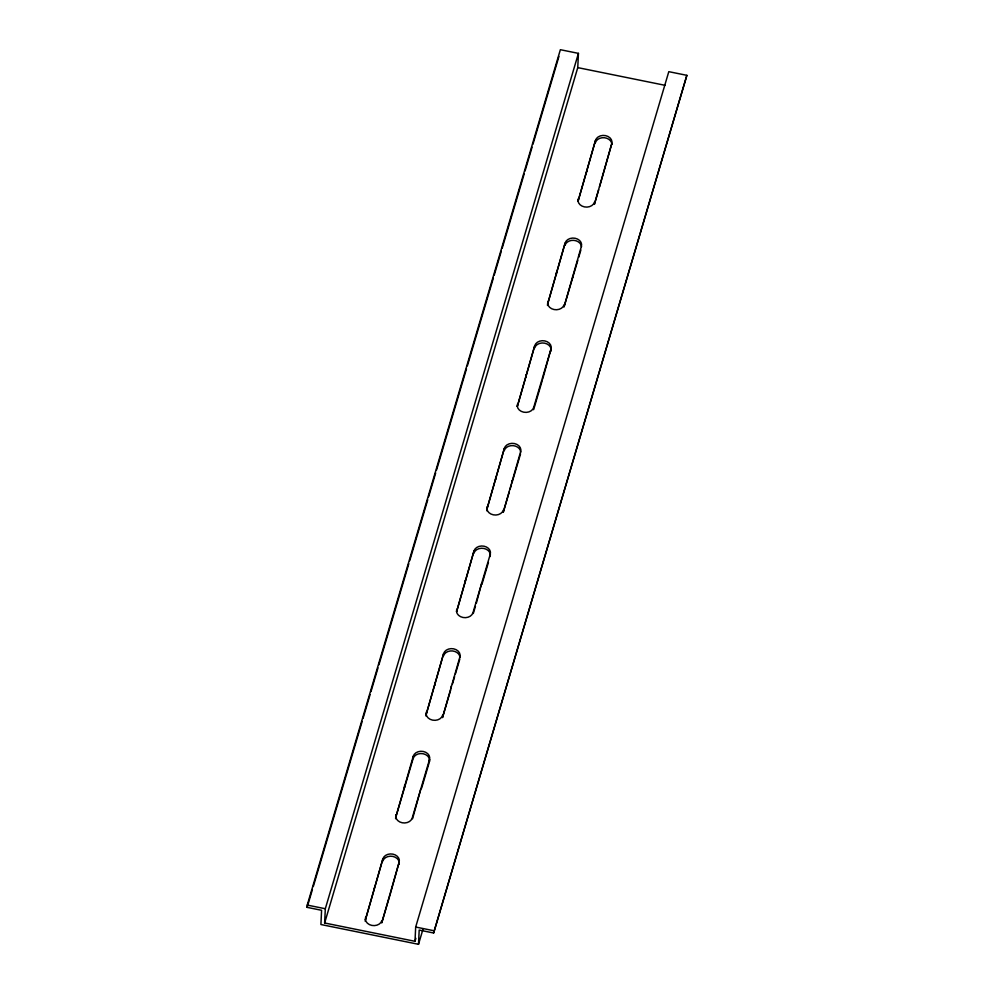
<?xml version="1.0" encoding="UTF-8"?>
<svg xmlns="http://www.w3.org/2000/svg" width="994" height="994" viewBox="0 0 994 994"><rect width="100%" height="100%" fill="white"/><g stroke="black" fill="none" stroke-linecap="round" stroke-linejoin="round"><path stroke-width="1.49" d="M422.91 929.427L418.511 944.3L320.913 924.519L321.584 910.293L307.134 907.36L307.233 905.074L560.367 49.7L578.433 53.365L577.762 67.617L324.64 922.991L414.995 941.306L415.877 938.324M324.64 922.991L325.311 908.74L578.433 53.365M365.258 921.326A8.362 6.623 2.7 0 1 365.469 919.612L382.876 858.891A8.362 6.623 2.7 0 1 392.903 854.132A8.362 6.623 2.7 0 1 399.141 862.196L390.393 893.681M374.117 890.388L374.229 888.114M365.469 919.612L382.876 858.891M399.141 862.196L381.733 922.904L389.959 895.147M395.848 816.969L413.255 756.248A8.362 6.623 2.7 0 1 423.282 751.476A8.362 6.623 2.7 0 1 429.52 759.54L429.408 761.814A8.362 6.623 2.7 0 0 423.171 753.75A8.362 6.623 2.7 0 0 413.144 758.509L395.848 816.969A8.362 6.623 2.7 0 0 395.637 818.683M404.496 787.745L404.595 785.471M413.144 758.509L413.255 756.248M420.872 788.776L412.547 818.795M414.995 941.306L415.678 927.042L668.8 71.667L686.866 75.333L433.632 932.993L419.182 930.061L418.511 944.3M426.004 716.04A8.362 6.623 2.7 0 1 426.215 714.326L443.622 653.605A8.362 6.623 2.7 0 1 453.662 648.834A8.362 6.623 2.7 0 1 459.899 656.897L442.492 717.618L450.704 689.848M434.875 685.09L434.974 682.828M426.215 714.326L443.622 653.605M433.632 932.993L686.866 75.333M451.139 688.395L451.239 686.133M474.001 550.962L456.594 611.683L474.001 550.962A8.362 6.623 2.7 0 1 484.028 546.191A8.362 6.623 2.7 0 1 490.266 554.254L490.166 556.516A8.362 6.623 2.7 0 0 483.929 548.452A8.362 6.623 2.7 0 0 473.889 553.223M465.242 582.447L465.354 580.185M481.618 583.49L476.325 603.283M486.762 510.754A8.362 6.623 2.7 0 1 486.973 509.027L504.368 448.319A8.362 6.623 2.7 0 1 514.407 443.548A8.362 6.623 2.7 0 1 520.645 451.611L503.237 512.332L509.288 491.868M495.621 479.804L495.72 477.542M486.973 509.027L504.368 448.319M511.997 480.835L511.885 483.109L520.533 453.873M534.747 345.676L517.34 406.384L534.747 345.676A8.362 6.623 2.7 0 1 544.787 340.905A8.362 6.623 2.7 0 1 551.011 348.969L542.699 379M525.988 377.161L526.099 374.9M547.508 305.456A8.362 6.623 2.7 0 1 547.719 303.742L565.126 243.033A8.362 6.623 2.7 0 1 575.153 238.262A8.362 6.623 2.7 0 1 581.391 246.326L563.983 307.047M556.367 274.518L556.478 272.257M547.719 303.742L565.126 243.033M572.631 277.811L572.743 275.549M595.493 140.39L578.098 201.099L595.493 140.39A8.362 6.623 2.7 0 1 605.532 135.619A8.362 6.623 2.7 0 1 611.77 143.683L599.556 186.86M586.746 171.875L586.845 169.614M611.77 143.683L594.362 204.391L598.686 189.779M307.134 907.36L312.414 889.506M313.296 886.536L362.164 721.408M363.034 718.438L370.079 694.632M370.961 691.65L378.006 667.856M378.888 664.874L408.82 563.722M409.702 560.74L427.755 499.758M428.625 496.776L435.67 472.982M436.552 470L466.484 368.849M467.366 365.867L493.347 278.096M494.229 275.127L501.262 251.32M502.144 248.351L524.161 173.962M525.043 170.993L532.076 147.187M532.958 144.217L558.939 56.447M429.52 759.54L412.224 818A8.362 6.623 2.7 0 1 402.185 822.771A8.362 6.623 2.7 0 1 395.947 814.707M490.266 554.254L472.97 612.714A8.362 6.623 2.7 0 1 462.943 617.473A8.362 6.623 2.7 0 1 456.706 609.409M551.011 348.969L533.716 407.428A8.362 6.623 2.7 0 1 523.689 412.187A8.362 6.623 2.7 0 1 517.452 404.123M421.63 788.118L428.973 763.268M452.432 684.009L454.593 676.703M455.463 673.783L459.787 659.171M473.293 613.509L475.455 606.203M481.941 584.286L488.427 562.368M510.158 488.949L511.45 484.563M533.616 409.69L542.264 380.453M564.418 305.58L577.825 260.279M578.694 257.359L580.856 250.053M577.762 67.617L665.11 85.322M307.233 905.074L325.311 908.74M415.678 927.042L433.744 930.707M382.765 861.152A8.362 6.623 2.7 0 1 392.804 856.393A8.362 6.623 2.7 0 1 399.041 864.457M381.845 920.643A8.362 6.623 2.7 0 1 371.818 925.414A8.362 6.623 2.7 0 1 365.581 917.35M442.591 715.357A8.362 6.623 2.7 0 1 432.564 720.128A8.362 6.623 2.7 0 1 426.327 712.052M565.014 245.294A8.362 6.623 2.7 0 1 573.973 240.362A8.362 6.623 2.7 0 1 581.502 246.872M594.474 202.13A8.362 6.623 2.7 0 1 584.435 206.901A8.362 6.623 2.7 0 1 578.197 198.837M534.648 347.937A8.362 6.623 2.7 0 1 544.675 343.166A8.362 6.623 2.7 0 1 550.912 351.23M564.095 304.773A8.362 6.623 2.7 0 1 554.056 309.544A8.362 6.623 2.7 0 1 547.831 301.48M595.394 142.651A8.362 6.623 2.7 0 1 604.352 137.719A8.362 6.623 2.7 0 1 611.869 144.229M503.349 510.071A8.362 6.623 2.7 0 1 493.31 514.83A8.362 6.623 2.7 0 1 487.072 506.766M504.269 450.58A8.362 6.623 2.7 0 1 513.227 445.647A8.362 6.623 2.7 0 1 520.744 452.158M443.523 655.866A8.362 6.623 2.7 0 1 452.469 650.946A8.362 6.623 2.7 0 1 459.998 657.444"/></g></svg>
